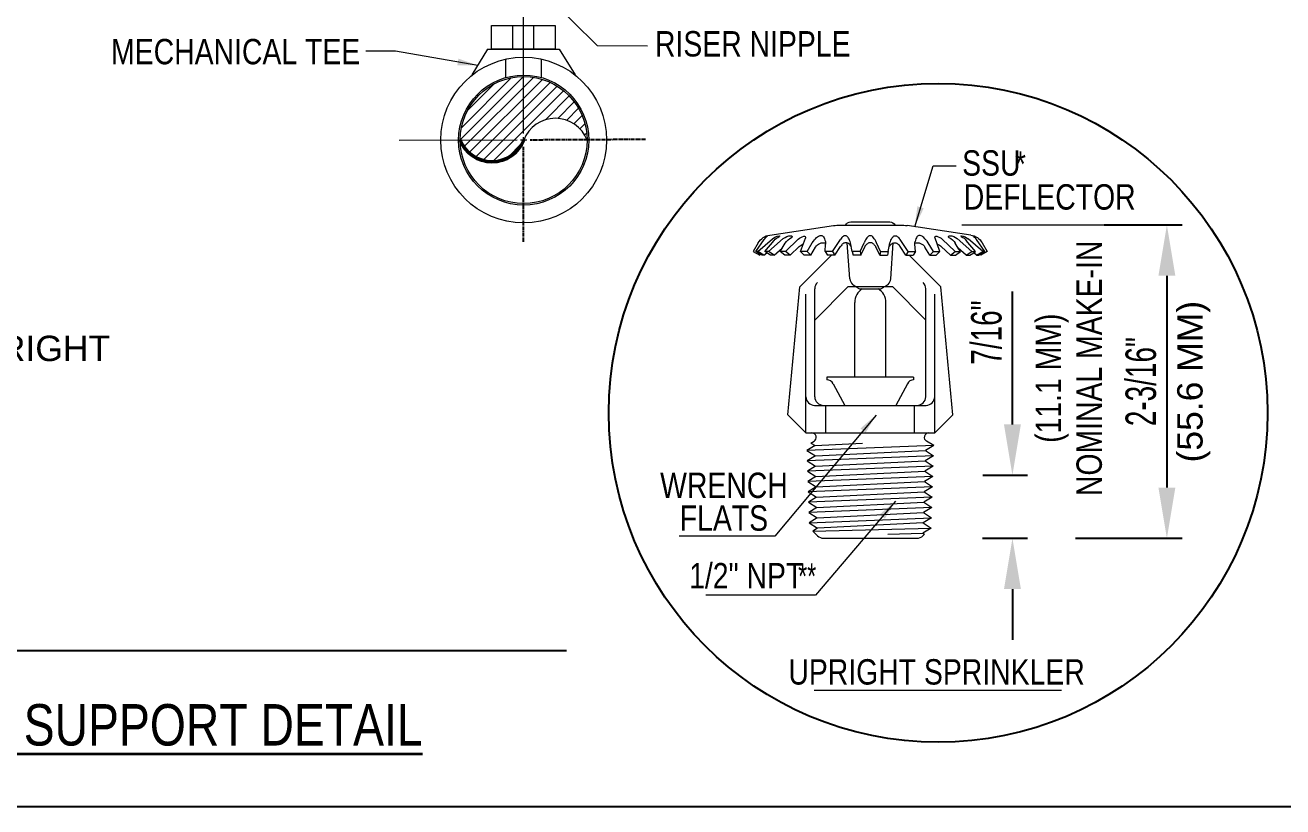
# Model space of a CAD drawing. Header units: millimetres. Extents: x 1706 to 249912, y -487248 to 27192.
# Drawn here: x 149020 to 161403, y -36495 to -28799 of the extents above; entities that cross this region are included whole.
import ezdxf
from ezdxf.enums import TextEntityAlignment as Align

# ---------------------------------------------------------------- set-up
doc = ezdxf.new("R2010")
doc.units = ezdxf.units.MM
doc.linetypes.add('CENTER', pattern=[50.79999999999998, 31.75, -6.349999999999998, 6.349999999999998, -6.349999999999998])
doc.linetypes.add('CENTER2', pattern=[1.125, 0.75, -0.125, 0.125, -0.125])
doc.layers.get('0').update_dxf_attribs({"color": 251})
doc.layers.get('Defpoints').update_dxf_attribs({"color": 251})
for name, color, linetype, lineweight in [('A-ANNO-CONS', 142, 'Continuous', 5), ('F-ANNO-DIMS', 3, 'Continuous', 9), ('F-ANNO-TEXT', 7, 'Continuous', 18), ('F-DEMO-PROT-SPRN', 34, 'Continuous', 50), ('F-LINE-PEN2', 1, 'Continuous', 18), ('Sprinkler Pipe', 11, 'Continuous', 35)]:
    doc.layers.add(name, color=color, linetype=linetype, lineweight=lineweight)
doc.layers.add('ACE-HVAC-TEXT', color=7, linetype='Continuous')
doc.styles.add('Arial', font='arial.ttf', dxfattribs={"height": 299.9999999999999})
doc.styles.add('BHD_STYLE', font='ARIALN.TTF', dxfattribs={"width": 0.8})
doc.styles.add('McD-FIRE-TEXT-02', font='arial.ttf', dxfattribs={"width": 0.8})
doc.styles.add('ROMANT', font='romant.shx', dxfattribs={"width": 0.75})
doc.dimstyles.new('ACE', dxfattribs={"dimtxt": 250, "dimasz": 200, "dimexe": 0.18, "dimexo": 0.0625, "dimgap": 50, "dimtad": 1, "dimdec": 0, "dimzin": 0, "dimdsep": 46, "dimtxsty": 'ROMANT', "dimcen": 0, "dimadec": 0, "dimazin": 0, "dimtfac": 1, "dimtdec": 0, "dimtofl": 0, "dimtmove": 0, "dimatfit": 3, "dimfxl": 1, "dimtolj": 1, "dimtzin": 0, "dimarcsym": 0})
doc.dimstyles.new('BHD_100', dxfattribs={"dimscale": 100, "dimtxt": 2.5, "dimasz": 2, "dimexe": 1.5, "dimexo": 1.5, "dimgap": 1, "dimtad": 1, "dimzin": 11, "dimdsep": 46, "dimtxsty": 'BHD_STYLE', "dimcen": 2.5, "dimdle": 2.5, "dimclrd": 256, "dimclre": 256, "dimadec": 4, "dimazin": 3, "dimtfac": 1, "dimtofl": 0, "dimtmove": 0, "dimatfit": 3, "dimfxl": 1, "dimfrac": 2, "dimtzin": 11, "dimlwd": -1, "dimlwe": -1, "dimarcsym": 0})

# ---------------------------------------------------------------- blocks, each defined once
blk = doc.blocks.new('*D102')
at = {"layer": 'ACE-HVAC-TEXT', "color": 0, "lineweight": -2, "transparency": 16777216}
for p, q in [((143973.6256298708, -28244.37755286659), (143973.6256298708, -28660.02523663844)), ((150233.3017115655, -28256.2328499913), (150233.3017115655, -28660.02523663844)), ((150033.3017115655, -28659.84523663844), (144173.6256298708, -28659.84523663844))]:
    blk.add_line(p, q, dxfattribs=at)
at = {"layer": 'ACE-HVAC-TEXT', "color": 0, "transparency": 16777216}
for points in [[(144173.6256298708, -28626.51190330511), (144173.6256298708, -28693.17856997178), (143973.6256298708, -28659.84523663844)], [(150033.3017115655, -28693.17856997178), (150033.3017115655, -28626.51190330511), (150233.3017115655, -28659.84523663844)]]:
    blk.add_solid(points, dxfattribs=at)
at = {"layer": 'Defpoints', "color": 0, "transparency": 16777216}
for p in [(143973.6256298708, -28244.31505286659), (150233.3017115655, -28256.1703499913), (143973.6256298708, -28659.84523663844)]:
    blk.add_point(p, dxfattribs=at)
at = {"layer": 'ACE-HVAC-TEXT', "color": 0, "transparency": 16777216, "insert": (147103.4636707181, -28484.84523663844), "char_height": 250, "attachment_point": 5, "style": 'ROMANT'}
blk.add_mtext('\\A1;MAX. 3600 MM', dxfattribs=at)
blk = doc.blocks.new('*D103')
at = {"color": 7, "transparency": 16777216}
for p, q in [((159643.9779730408, -30766.34517869109), (160411.2423513983, -30766.34517869109)), ((160261.2423513983, -31266.34517869109), (160261.2423513983, -33351.48309266812)), ((159362.3693962289, -33851.48309266812), (160411.2423513983, -33851.48309266812))]:
    blk.add_line(p, q, dxfattribs=at)
for points in [[(160344.5756847316, -31266.34517869109), (160177.9090180649, -31266.34517869109), (160261.2423513983, -30766.34517869109)], [(160177.9090180649, -33351.48309266812), (160344.5756847316, -33351.48309266812), (160261.2423513983, -33851.48309266812)]]:
    blk.add_solid(points, dxfattribs=at)
at = {"layer": 'Defpoints', "color": 0, "transparency": 16777216}
for p in [(159493.9779730408, -30766.34517869109), (159212.3693962289, -33851.48309266812), (160261.2423513983, -33851.48309266812)]:
    blk.add_point(p, dxfattribs=at)
at = {"color": 7, "lineweight": -2, "transparency": 16777216, "insert": (160006.1263895975, -32308.9141356796), "char_height": 300, "attachment_point": 5, "rotation": 90, "style": 'BHD_STYLE'}
blk.add_mtext('2-3/16"', dxfattribs=at)
blk = doc.blocks.new('*D104')
at = {"color": 7, "transparency": 16777216}
for p, q in [((158740.5586349624, -32729.47948097938), (158740.5586349624, -31422.27620676371)), ((158449.4675918767, -33229.47948097938), (158890.5586349624, -33229.47948097938)), ((158444.40419972, -33851.48309266812), (158890.5586349624, -33851.48309266812)), ((158740.5586349624, -34351.48309266812), (158740.5586349624, -34851.48309266812))]:
    blk.add_line(p, q, dxfattribs=at)
for points in [[(158657.225301629, -32729.47948097938), (158823.8919682957, -32729.47948097938), (158740.5586349624, -33229.47948097938)], [(158823.8919682957, -34351.48309266812), (158657.225301629, -34351.48309266812), (158740.5586349624, -33851.48309266812)]]:
    blk.add_solid(points, dxfattribs=at)
at = {"layer": 'Defpoints', "color": 0, "transparency": 16777216}
for p in [(158299.4675918767, -33229.47948097938), (158294.40419972, -33851.48309266812), (158740.5586349624, -33851.48309266812)]:
    blk.add_point(p, dxfattribs=at)
at = {"color": 7, "lineweight": -2, "transparency": 16777216, "insert": (158485.4426731615, -31825.87784387149), "char_height": 300, "attachment_point": 5, "rotation": 90, "style": 'BHD_STYLE'}
blk.add_mtext('7/16"', dxfattribs=at)

msp = doc.modelspace()

# ---------------------------------------------------------------- hatches: boundary and pattern name
at = {"layer": 'F-LINE-PEN2', "linetype": 'Continuous'}
h = msp.add_hatch(dxfattribs=at)
h.set_pattern_fill('ANSI31', color=256, scale=605.4811947843604, angle=180.0000000000007, style=0)
h.set_pattern_definition([(225.0000000000006, (407016.8158002632, 2555221.755015024), (53.51748233912001, -53.51748233911852), [])])
h.paths.add_polyline_path([(154553.5205514642, -29930.10125561839, 0.6857921000578062), (153928.5205524253, -29930.10125561839, -0.685792100057905), (153303.5205520584, -29930.10125561839, -1)])

# ---------------------------------------------------------------- linework, layer by layer
at = {"color": 8, "linetype": 'CENTER2', "ltscale": 50}
for p, q in [((155128.9262120823, -29924.64106153406), (153993.0144084586, -29930.10125615692)), ((153928.35265166, -30933.46682441037), (153928.35265166, -29994.59489442653))]:
    msp.add_line(p, q, dxfattribs=at)
at = {"lineweight": 18}
msp.add_line((158242.4724963444, -30766.34517869109), (160257.4956264446, -30766.34517869109), dxfattribs=at)
msp.add_line((159694.7866282562, -33851.48309266812), (159876.9622097226, -33851.48309266812))
at = {"color": 8, "linetype": 'Continuous'}
msp.add_line((154350.649171854, -34957.70513081865), (139873.2548036767, -34957.70513081865), dxfattribs=at)
at = {"color": 7}
msp.add_lwpolyline([(138359.5064569587, -23905.95554972615), (162458.0064569587, -23905.95554972615), (162458.0064569587, -36495.45554972615), (138359.5064569587, -36495.45554972615)], close=True, dxfattribs=at)
msp.add_circle((158009.0414491432, -32616.56903119606), 3243.370746678556)
at = {"layer": 'A-ANNO-CONS', "color": 8, "linetype": 'CENTER', "ltscale": 100}
for p, q in [((153928.35265166, -29865.6076176936), (153928.35265166, -27945.11349405872)), ((153864.0266946225, -29930.10125616693), (152703.9691874912, -29935.88724337367)), ((153958.406917934, -29930.10125615972), (153898.6341851471, -29930.10125616414)), ((153928.35265166, -29959.98715082381), (153928.35265166, -29900.21536129632))]:
    msp.add_line(p, q, dxfattribs=at)
at = {"layer": 'F-ANNO-TEXT', "color": 255, "lineweight": 18}
msp.add_line((156787.3291615701, -35346.97023969691), (159225.0449433873, -35346.97023969691), dxfattribs=at)
at = {"layer": 'F-DEMO-PROT-SPRN', "linetype": 'Continuous'}
msp.add_arc((153616.0205517994, -29809.41754333896), 334.9937438158204, 201.1159564679812, 338.8840435320187, dxfattribs=at)
at = {"layer": 'F-LINE-PEN2', "linetype": 'Continuous'}
for p, q in [((153612.7217276009, -29035.84997952625), (153612.7217280424, -28801.22789990262)), ((153612.7217280424, -28801.22789990262), (154238.3806079222, -28801.22789990262)), ((153821.3789643893, -29035.84997952625), (153821.3789639479, -28801.22789990262)), ((154030.0362002949, -29035.84997974674), (154030.0362007382, -28801.22790012381)), ((154238.3806079222, -28801.22789990262), (154238.3806074808, -29035.84997952625)), ((153573.6180477744, -29035.84997930506), (153417.2033280252, -29289.0389301501)), ((153573.6180477744, -29035.84997930506), (154277.4842873054, -29035.84997952625)), ((154238.3806074808, -29035.84997952625), (153612.7217276009, -29035.84997952625)), ((154277.4842873054, -29035.84997952625), (154433.8990074979, -29289.0389301501)), ((153749.5846080991, -29132.92955136264), (153749.5846080991, -29313.46719850984)), ((154101.5177278655, -29132.92955158383), (154101.5177278655, -29313.46719828935)), ((156351.5362367561, -30865.25531272416), (156977.5102922494, -30771.70286331174)), ((157011.3434716748, -30769.18862377352), (157670.5267996365, -30769.18862377352)), ((157147.936300716, -30734.91524541529), (157533.9339705972, -30734.91524541529)), ((158330.3340345552, -30865.25531272416), (157704.359979062, -30771.70286331174)), ((156238.1937076232, -30942.42749394255), (156189.339877444, -31027.04480996041)), ((156214.1850772413, -31027.04480996041), (156295.5946752155, -30910.20180766296)), ((156232.6238133112, -31027.04480996041), (156377.272155455, -30902.72261520952)), ((156303.8935966125, -31027.04480996041), (156395.1769451393, -30917.74174454052)), ((156339.6994764364, -31027.04480996041), (156484.9093047256, -30899.95630833518)), ((156453.8712007428, -31027.04480996041), (156503.9586251812, -30945.80969302997)), ((156631.766876672, -30906.88349054765), (156504.9633167299, -31027.04480996041)), ((156655.401736424, -31027.04480996041), (156703.2766825246, -30894.85719214508)), ((156718.8108005082, -31027.04480996041), (156770.5143698013, -30942.42749394255)), ((156896.7729814543, -31027.04480996041), (156901.0117402138, -30954.52460535255)), ((156968.8138893159, -31027.04480996041), (157048.1436160902, -30907.89928772289)), ((157139.8314294206, -31295.57581441349), (157114.413878, -30943.31003136688)), ((157163.9573164234, -31027.04480996041), (157147.5617635256, -30942.42749394255)), ((157240.4433123512, -31027.04480996041), (157279.6201421904, -30942.42749394255)), ((157441.4269589601, -31027.04480996041), (157402.250129121, -30942.42749394255)), ((157527.2839037242, -30978.68141873775), (157534.3085077876, -30942.42749394255)), ((157542.0388418926, -31295.57581441349), (157567.4563933132, -30943.31003136688)), ((157713.0563819973, -31027.04480996041), (157633.7266552212, -30907.89928772289)), ((157785.097289859, -31027.04480996041), (157780.8585310975, -30954.52460535255)), ((157963.059470805, -31027.04480996041), (157911.355901512, -30942.42749394255)), ((157999.4774267083, -30952.51960244786), (157978.5935887868, -30894.85719214508)), ((158026.4685348874, -31027.04480996041), (157999.4774267083, -30952.51960244786)), ((158050.1033946393, -30906.88349054765), (158176.9069545815, -31027.04480996041)), ((158207.9643636538, -30994.55118950864), (158177.9116461301, -30945.80969302997)), ((158342.170794875, -31027.04480996041), (158196.9609665858, -30899.95630833518)), ((158377.9766746989, -31027.04480996041), (158286.6933261721, -30917.74174454052)), ((158449.2464580002, -31027.04480996041), (158304.5981158564, -30902.72261520952)), ((158467.6851940701, -31027.04480996041), (158386.2755960958, -30910.20180766296)), ((158443.6765636863, -30942.42749394255), (158492.5303938674, -31027.04480996041)), ((156189.339877444, -31027.04480996041), (156252.1335171635, -31063.2987347556)), ((156258.0280001449, -31053.08919074817), (156214.1850772413, -31027.04480996041)), ((156232.6238133112, -31027.04480996041), (156214.1850772413, -31027.04480996041)), ((156293.653409016, -31063.2987347556), (156232.6238133112, -31027.04480996041)), ((156258.0280001449, -31053.08919074817), (156252.1335171635, -31063.2987347556)), ((156275.2146729442, -31063.2987347556), (156258.0280001449, -31053.08919074817)), ((156293.653409016, -31063.2987347556), (156275.2146729442, -31063.2987347556)), ((156293.653409016, -31063.2987347556), (156322.063743333, -31038.88065250439)), ((156339.6994764364, -31027.04480996041), (156303.8935966125, -31027.04480996041)), ((156322.0637433293, -31038.88065250742), (156303.8935966125, -31027.04480996041)), ((156359.5498906268, -31063.2987347556), (156322.0637433293, -31038.88065250742)), ((156395.3557704469, -31063.2987347556), (156339.6994764364, -31027.04480996041)), ((156395.3557704469, -31063.2987347556), (156359.5498906268, -31063.2987347556)), ((156395.3557704469, -31063.2987347556), (156473.9059076594, -30994.55118950864)), ((156500.9196515573, -31063.2987347556), (156453.8712007428, -31027.04480996041)), ((156504.9633167299, -31027.04480996041), (156453.8712007428, -31027.04480996041)), ((156552.0117675463, -31063.2987347556), (156500.9196515573, -31063.2987347556)), ((156552.0117675463, -31063.2987347556), (156504.9633167299, -31027.04480996041)), ((156641.3065335831, -30978.68141873775), (156552.0117675463, -31063.2987347556)), ((156646.0873712624, -31376.23876465729), (156959.027401161, -31063.2987347556)), ((156691.1080590939, -31063.2987347556), (156655.401736424, -31027.04480996041)), ((156718.8108005082, -31027.04480996041), (156655.401736424, -31027.04480996041)), ((156754.5171231782, -31063.2987347556), (156691.1080590939, -31063.2987347556)), ((156754.5171231782, -31063.2987347556), (156718.8108005082, -31027.04480996041)), ((156754.5171231782, -31063.2987347556), (156802.5210229593, -30984.73624451726)), ((156896.7729814543, -31027.04480996041), (156919.0620542938, -31063.2987347556)), ((156968.8138893159, -31027.04480996041), (156896.7729814543, -31027.04480996041)), ((156991.1029621536, -31063.2987347556), (156919.0620542938, -31063.2987347556)), ((156968.8138893159, -31027.04480996041), (156991.1029621536, -31063.2987347556)), ((156991.1029621536, -31063.2987347556), (157047.4430447171, -30978.68141873775)), ((157163.9573164234, -31027.04480996041), (157171.533779536, -31063.2987347556)), ((157240.4433123512, -31027.04480996041), (157163.9573164234, -31027.04480996041)), ((157248.0197754639, -31063.2987347556), (157171.533779536, -31063.2987347556)), ((157240.4433123512, -31027.04480996041), (157248.0197754639, -31063.2987347556)), ((157248.0197754639, -31063.2987347556), (157286.0772768172, -30981.09903579915)), ((157433.8504958475, -31063.2987347556), (157395.7929944961, -30981.09903579915)), ((157441.4269589601, -31027.04480996041), (157433.8504958475, -31063.2987347556)), ((157433.8504958475, -31063.2987347556), (157510.3364917753, -31063.2987347556)), ((157441.4269589601, -31027.04480996041), (157517.912954888, -31027.04480996041)), ((157517.912954888, -31027.04480996041), (157510.3364917753, -31063.2987347556)), ((157517.912954888, -31027.04480996041), (157527.2839037242, -30978.68141873775)), ((157690.7673091578, -31063.2987347556), (157634.4272265943, -30978.68141873775)), ((157713.0563819973, -31027.04480996041), (157690.7673091578, -31063.2987347556)), ((157690.7673091578, -31063.2987347556), (157762.8082170176, -31063.2987347556)), ((157713.0563819973, -31027.04480996041), (157785.097289859, -31027.04480996041)), ((158035.782900049, -31376.23876465729), (157722.8428701503, -31063.2987347556)), ((157785.097289859, -31027.04480996041), (157762.8082170176, -31063.2987347556)), ((157927.353148135, -31063.2987347556), (157879.349248354, -30984.73624451726)), ((157927.353148135, -31063.2987347556), (157963.059470805, -31027.04480996041)), ((157927.353148135, -31063.2987347556), (157990.7622122174, -31063.2987347556)), ((157963.059470805, -31027.04480996041), (158026.4685348874, -31027.04480996041)), ((157990.7622122174, -31063.2987347556), (158026.4685348874, -31027.04480996041)), ((158040.5637377283, -30978.68141873775), (158129.8585037651, -31063.2987347556)), ((158129.8585037651, -31063.2987347556), (158176.9069545815, -31027.04480996041)), ((158129.8585037651, -31063.2987347556), (158180.950619754, -31063.2987347556)), ((158176.9069545815, -31027.04480996041), (158227.9990705705, -31027.04480996041)), ((158180.950619754, -31063.2987347556), (158227.9990705705, -31027.04480996041)), ((158286.5145008626, -31063.2987347556), (158207.9643636519, -30994.55118950864)), ((158227.9990705705, -31027.04480996041), (158207.9643636538, -30994.55118950864)), ((158286.5145008626, -31063.2987347556), (158342.170794875, -31027.04480996041)), ((158286.5145008626, -31063.2987347556), (158322.3203806846, -31063.2987347556)), ((158322.3203806846, -31063.2987347556), (158359.8065279821, -31038.88065250742)), ((158342.170794875, -31027.04480996041), (158377.9766746989, -31027.04480996041)), ((158359.8065279821, -31038.88065250742), (158377.9766746989, -31027.04480996041)), ((158388.2168622973, -31063.2987347556), (158359.8065279821, -31038.88065250439)), ((158388.2168622973, -31063.2987347556), (158449.2464580002, -31027.04480996041)), ((158388.2168622973, -31063.2987347556), (158406.6555983672, -31063.2987347556)), ((158406.6555983672, -31063.2987347556), (158423.8422711665, -31053.08919074817)), ((158423.8422711665, -31053.08919074817), (158467.6851940701, -31027.04480996041)), ((158423.8422711665, -31053.08919074817), (158429.7367541479, -31063.2987347556)), ((158492.5303938674, -31027.04480996041), (158429.7367541479, -31063.2987347556)), ((158449.2464580002, -31027.04480996041), (158467.6851940701, -31027.04480996041)), ((156529.1315647425, -32635.9103201112), (156646.0873712624, -31376.23876465729)), ((156706.8468823681, -32813.62563773675), (156706.8468823681, -31446.16950801143)), ((156794.9936799096, -31701.83861067065), (157123.4115868813, -31373.42070369853)), ((156794.9936799096, -32456.77327994432), (156794.9936799096, -31393.35651597648)), ((157123.4115868813, -31373.42070369853), (157558.4586844301, -31373.42070369853)), ((157205.8714942621, -31379.11313831143), (157205.8714942621, -31373.42070369853)), ((157205.8714942621, -31379.11313831143), (157235.4214423659, -31396.17380880157)), ((157235.4214423659, -31396.17380880157), (157446.4488289474, -31396.17380880157)), ((157446.4488289474, -31396.17380880157), (157475.9987770492, -31379.11313831143)), ((157475.9987770492, -31379.11313831143), (157475.9987770492, -31373.42070369853)), ((157886.8765914018, -31701.83861067065), (157558.4586844301, -31373.42070369853)), ((157886.8765914018, -32456.77327994432), (157886.8765914018, -31393.35651597648)), ((157975.0233889433, -32813.62563773675), (157975.0233889433, -31446.16950801143)), ((158152.7387065688, -32635.9103201112), (158035.782900049, -31376.23876465729)), ((157187.3891012283, -32263.42727936653), (157187.3891012283, -31528.31754631491)), ((157494.4811700849, -32263.42727936653), (157494.4811700849, -31528.31754631491)), ((156914.4183733562, -32263.42727936653), (156914.4183733562, -32291.86503664532)), ((157767.4518979552, -32263.42727936653), (156914.4183733562, -32263.42727936653)), ((157767.4518979552, -32263.42727936653), (157767.4518979552, -32291.86503664532)), ((156975.9011200393, -32329.56667707779), (157088.8946676092, -32542.07663240389)), ((157705.9691512721, -32329.56667707779), (157592.9756037021, -32542.07663240389)), ((156792.1502348284, -32542.07663240389), (157889.720036483, -32542.07663240389)), ((156904.4663155662, -32813.62563773675), (156904.4663155662, -32542.07663240389)), ((157777.4039557452, -32813.62563773675), (157777.4039557452, -32542.07663240389)), ((156706.8468823681, -32813.62563773675), (156529.1315647425, -32635.9103201112)), ((157975.0233889433, -32813.62563773675), (158152.7387065688, -32635.9103201112)), ((156706.8468823681, -32813.62563773675), (157975.0233889433, -32813.62563773675)), ((157966.3967999431, -32937.26415787905), (156717.4388688399, -32988.29440705886)), ((156796.9635271138, -32937.51860202325), (156717.4388688399, -32988.29440705886)), ((156757.2755524373, -32913.1297151203), (156787.1742059371, -32895.86771947367)), ((156757.2755524373, -32913.1297151203), (156796.9635271138, -32937.51860202325)), ((156796.9635271138, -32937.51860202325), (157265.8587890739, -32915.54059786501)), ((157966.3967999431, -32937.26415787905), (157883.3554030439, -32988.29440705886)), ((157966.3967999431, -32937.26415787905), (157894.6960653762, -32895.86771947367)), ((156717.4388688399, -32988.29440705886), (156800.0662094193, -33039.07021209609)), ((156800.0662094193, -33039.07021209609), (156720.5415511454, -33089.8460171317)), ((157962.8800613178, -33039.07021209609), (156720.5415511454, -33089.8460171317)), ((156800.0662094193, -33039.07021209609), (157883.3554030439, -32988.29440705886)), ((157962.8800613178, -33039.07021209609), (157880.2527207403, -33089.8460171317)), ((157883.3554030439, -32988.29440705886), (157962.8800613178, -33039.07021209609)), ((156720.5415511454, -33089.8460171317), (156803.1688917248, -33140.62182216661)), ((156803.1688917248, -33140.62182216661), (156723.6442334527, -33191.39762720151)), ((157959.7773790142, -33140.62182216661), (156723.6442334527, -33191.39762720151)), ((156803.1688917248, -33140.62182216661), (157880.2527207403, -33089.8460171317)), ((157959.7773790142, -33140.62182216661), (157877.1500384348, -33191.39762720151)), ((157880.2527207403, -33089.8460171317), (157959.7773790142, -33140.62182216661)), ((156723.6442334527, -33191.39762720151), (156806.2715740303, -33242.17343223945)), ((156806.2715740303, -33242.17343223945), (156726.7469157564, -33292.94923727436)), ((157956.6746967087, -33242.17343223945), (156726.7469157564, -33292.94923727436)), ((156726.7469157564, -33292.94923727436), (156809.3742563339, -33343.72504230926)), ((156806.2715740303, -33242.17343223945), (157877.1500384348, -33191.39762720151)), ((156809.3742563339, -33343.72504230926), (157874.0473561293, -33292.94923727436)), ((157956.6746967087, -33242.17343223945), (157874.0473561293, -33292.94923727436)), ((157874.0473561293, -33292.94923727436), (157953.5720144032, -33343.72504230926)), ((157877.1500384348, -33191.39762720151), (157956.6746967087, -33242.17343223945)), ((156809.3742563339, -33343.72504230926), (156729.84959806, -33394.5008473472)), ((157953.5720144032, -33343.72504230926), (156729.84959806, -33394.5008473472)), ((156729.84959806, -33394.5008473472), (156812.4769386394, -33445.2766523821)), ((156812.4769386394, -33445.2766523821), (157870.9446738238, -33394.5008473472)), ((157953.5720144032, -33343.72504230926), (157870.9446738238, -33394.5008473472)), ((157870.9446738238, -33394.5008473472), (157950.4693320958, -33445.2766523821)), ((156812.4769386394, -33445.2766523821), (156732.9522803637, -33496.05245741701)), ((157950.4693320958, -33445.2766523821), (156732.9522803637, -33496.05245741701)), ((156732.9522803637, -33496.05245741701), (156815.5796209449, -33546.82826245262)), ((156815.5796209449, -33546.82826245262), (156736.054962671, -33597.60406748985)), ((157947.3666497922, -33546.82826245262), (156736.054962671, -33597.60406748985)), ((156815.5796209449, -33546.82826245262), (157867.8419915183, -33496.05245741701)), ((157947.3666497922, -33546.82826245262), (157864.7393092128, -33597.60406748985)), ((157950.4693320958, -33445.2766523821), (157867.8419915183, -33496.05245741701)), ((157867.8419915183, -33496.05245741701), (157947.3666497922, -33546.82826245262)), ((156736.054962671, -33597.60406748985), (156818.6823032523, -33648.37987252546)), ((156818.6823032523, -33648.37987252546), (156739.1576449784, -33699.15567756037)), ((156739.1576449784, -33699.15567756037), (157944.2639674885, -33648.37987252546)), ((156818.6823032523, -33648.37987252546), (157864.7393092128, -33597.60406748985)), ((157944.2639674885, -33648.37987252546), (157861.6366269091, -33699.15567756037)), ((157864.7393092128, -33597.60406748985), (157944.2639674885, -33648.37987252546)), ((156739.1576449784, -33699.15567756037), (156821.7849855559, -33749.9314825983)), ((156821.7849855559, -33749.9314825983), (156775.0579236565, -33779.76630661741)), ((156775.0579236565, -33779.76630661741), (157941.161285183, -33749.9314825983)), ((156775.0579236565, -33779.76630661741), (156821.7899362283, -33826.49831918918)), ((157861.6366269091, -33699.15567756037), (156821.7849855559, -33749.9314825983)), ((157514.2424958671, -33809.51600487402), (157858.5339446036, -33800.70728763321)), ((157941.161285183, -33749.9314825983), (157858.5339446036, -33800.70728763321)), ((157858.5339446036, -33800.70728763321), (157875.2184527802, -33811.36020149209)), ((157861.6366269091, -33699.15567756037), (157941.161285183, -33749.9314825983)), ((156882.108515211, -33851.48309266812), (157799.7617561003, -33851.48309266812)), ((157875.2184527802, -33811.36020149209), (157860.0803350831, -33826.49831918918))]:
    msp.add_line(p, q, dxfattribs=at)
for points in [[(156770.5143698013, -30942.42749394255, 0), (156781.8820965464, -30926.81855359056, 0), (156792.771632197, -30913.05499790551, 0), (156803.1829767587, -30901.13682688761, 0), (156813.1161302259, -30891.064040542, 0), (156822.5710926062, -30882.83663885819, 0), (156831.5478638919, -30876.45462184667, 0), (156840.0464440888, -30871.91798950231, 0), (156848.0668331912, -30869.22674182442, 0), (156855.6090312047, -30868.38087881415, 0), (156862.6730381238, -30869.38040047337, 0), (156869.2588539539, -30872.22530679719, 0), (156875.3664786933, -30876.91559779353, 0), (156880.9959123383, -30883.451273454, 0), (156886.1471548943, -30891.83233378443, 0), (156890.8202063596, -30902.05877878109, 0), (156895.0150667304, -30914.13060844794, 0), (156898.7317360124, -30928.04782277963, 0)], [(157154.5863675853, -30978.68141873775, 0), (157148.0330101723, -30970.21317843476, 0), (157141.5110038841, -30962.8034681672, 0), (157135.0203487208, -30956.4522879388, 0), (157128.5610446843, -30951.15963774815, 0), (157122.1330917763, -30946.92551759665, 0), (157115.7364899932, -30943.74992748362, 0), (157109.3712393368, -30941.6328674067, 0), (157103.0373398034, -30940.57433736755, 0), (157096.7347914005, -30940.57433736755, 0), (157090.4635941206, -30941.6328674067, 0), (157084.2237479711, -30943.74992748362, 0), (157078.0152529484, -30946.92551759665, 0), (157071.8381090468, -30951.15963774815, 0), (157065.6923162738, -30956.4522879388, 0), (157059.5778746313, -30962.8034681672, 0), (157053.4947841099, -30970.21317843476, 0), (157047.4430447171, -30978.68141873775, 0)], [(157147.5617635256, -30942.42749394255, 0), (157142.6405603035, -30928.82597953442, 0), (157137.6034896529, -30916.67077362363, 0), (157132.4505515756, -30905.96187620994, 0), (157127.1817460699, -30896.69928728987, 0), (157121.7970731357, -30888.8830068704, 0), (157116.2965327731, -30882.51303494477, 0), (157110.6801249838, -30877.58937151602, 0), (157104.947849766, -30874.11201658763, 0), (157099.0997071216, -30872.08097015333, 0), (157093.1356970487, -30871.49623221636, 0), (157087.0558195437, -30872.35780277557, 0), (157080.8600746138, -30874.66568183305, 0), (157074.5484622574, -30878.41986938671, 0), (157068.1209824706, -30883.6203654377, 0), (157061.5776352572, -30890.26716998348, 0), (157054.9184206153, -30898.36028302892, 0), (157048.1433385449, -30907.89970456844, 0)], [(157402.250129121, -30942.42749394255, 0), (157395.0366004786, -30926.78817411012, 0), (157387.8230718361, -30913.10376925615, 0), (157380.6095431919, -30901.37427938392, 0), (157373.3960145494, -30891.5997044876, 0), (157366.182485907, -30883.78004457278, 0), (157358.9689572627, -30877.91529963666, 0), (157351.7554286203, -30874.00546967622, 0), (157344.5418999778, -30872.05055469752, 0), (157337.3283713335, -30872.05055469752, 0), (157330.1148426911, -30874.00546967622, 0), (157322.9013140487, -30877.91529963666, 0), (157315.6877854044, -30883.78004457278, 0), (157308.474256762, -30891.5997044876, 0), (157301.2607281195, -30901.37427938392, 0), (157294.0471994752, -30913.10376925615, 0), (157286.8336708328, -30926.78817411012, 0), (157279.6201421904, -30942.42749394255, 0)], [(157392.9933807036, -30976.33152679785, 0), (157386.8688812765, -30968.39823168342, 0), (157380.7443818474, -30961.45659846312, 0), (157374.6198824203, -30955.50662713067, 0), (157368.495382995, -30950.54831769026, 0), (157362.370883566, -30946.58167014073, 0), (157356.2463841388, -30943.60668448207, 0), (157350.1218847135, -30941.62336071243, 0), (157343.9973852845, -30940.63169883669, 0), (157337.8728858574, -30940.63169885275, 0), (157331.7483864302, -30941.62336075387, 0), (157325.6238870049, -30943.60668454983, 0), (157319.4993875759, -30946.58167023596, 0), (157313.3748881487, -30950.5483178139, 0), (157307.2503887216, -30955.50662728364, 0), (157301.1258892926, -30961.45659864123, 0), (157295.0013898673, -30968.39823189017, 0), (157288.8768904401, -30976.33152703068, 0)], [(157527.2839037279, -30978.68141873775, 0), (157533.8372611409, -30970.21317843476, 0), (157540.359267431, -30962.8034681672, 0), (157546.8499225924, -30956.4522879388, 0), (157553.3092266271, -30951.15963774815, 0), (157559.7371795351, -30946.92551759665, 0), (157566.1337813182, -30943.74992748362, 0), (157572.4990319746, -30941.6328674067, 0), (157578.832931508, -30940.57433736755, 0), (157585.1354799109, -30940.57433736755, 0), (157591.4066771889, -30941.6328674067, 0), (157597.6465233403, -30943.74992748362, 0), (157603.8550183648, -30946.92551759665, 0), (157610.0321622646, -30951.15963774815, 0), (157616.1779550376, -30956.4522879388, 0), (157622.2923966801, -30962.8034681672, 0), (157628.3754872015, -30970.21317843476, 0), (157634.4272265943, -30978.68141873775, 0)], [(157534.3085077876, -30942.42749394255, 0), (157539.2297110098, -30928.82597953442, 0), (157544.2667816585, -30916.67077362363, 0), (157549.4197197357, -30905.96187620994, 0), (157554.6885252415, -30896.69928728987, 0), (157560.0731981775, -30888.8830068704, 0), (157565.5737385383, -30882.51303494477, 0), (157571.1901463276, -30877.58937151602, 0), (157576.9224215454, -30874.11201658763, 0), (157582.7705641916, -30872.08097015333, 0), (157588.7345742664, -30871.49623221636, 0), (157594.8144517677, -30872.35780277557, 0), (157601.0101966975, -30874.66568183305, 0), (157607.321809054, -30878.41986938671, 0), (157613.7492888408, -30883.6203654377, 0), (157620.2926360561, -30890.26716998348, 0), (157626.9518506961, -30898.36028302892, 0), (157633.7269327665, -30907.89970456844, 0)], [(157911.355901512, -30942.42749394255, 0), (157899.9881747687, -30926.81855359056, 0), (157889.0986391144, -30913.05499790551, 0), (157878.6872945527, -30901.13682688761, 0), (157868.7541410854, -30891.064040542, 0), (157859.2991787052, -30882.83663885819, 0), (157850.3224074194, -30876.45462184667, 0), (157841.8238272226, -30871.91798950231, 0), (157833.8034381202, -30869.22674182442, 0), (157826.2612401085, -30868.38087881415, 0), (157819.1972331876, -30869.38040047337, 0), (157812.6114173575, -30872.22530679719, 0), (157806.5037926181, -30876.91559779353, 0), (157800.8743589731, -30883.451273454, 0), (157795.7231164189, -30891.83233378443, 0), (157791.0500649536, -30902.05877878109, 0), (157786.8552045809, -30914.13060844794, 0), (157783.138535299, -30928.04782277963, 0)]]:
    msp.add_polyline3d(points, dxfattribs=at)
for radius in [816.2698624544867, 640.4417102431596, 624.9999996580151]:
    msp.add_circle((153928.5205515405, -29930.10125606006), radius, dxfattribs=at)
for centre, radius, start, end in [((154241.0205521645, -30050.78496833879), 334.9937438158204, 21.11595646798131, 158.8840435320187), ((157311.8803504059, -30993.045557754), 28.43445082006583, 143.9983060941301, 155.156413962204), ((157369.9899209054, -30993.045557754), 28.43445082006583, 24.843586037796, 36.00169390586991), ((157223.4955531551, -31289.53907378099), 83.88162991919417, 184.1269945276358, 270), ((157458.3747181582, -31289.53907378099), 83.88162991919417, 270, 355.8730054723641), ((156880.2970323699, -31393.35651597672), 85.30335246019746, 134.9999999295476, 180), ((157340.9351356557, -31528.31754631491), 153.5460344283555, 120.6145019664504, 180), ((157340.9351356557, -31528.31754631491), 153.5460344283555, 0, 59.38549803354958), ((157801.5732389415, -31393.35651597672), 85.30335246019746, 0, 45.00000007045239), ((156913.1357952772, -32362.93959223724), 71.08612705016456, 28.00000008406055, 88.96617951192623), ((157768.734476036, -32362.93959223724), 71.08612705016456, 91.03382048807379, 151.9999999159395), ((156792.1502348284, -32456.77327994432), 85.30335246019746, 180, 270), ((156880.2970323699, -32456.77327994432), 85.30335246019746, 180, 270), ((157801.5732389415, -32456.77327994432), 85.30335246019746, 270, 0), ((157889.720036483, -32456.77327994432), 85.30335246019746, 270, 0), ((156765.1375065489, -32857.69903650589), 44.07339877110203, 300.0000000000624, 90), ((157916.7327647625, -32857.69903650589), 44.07339877110203, 90, 239.9999999999376), ((156882.108515211, -33766.17974020645), 85.30335246019746, 225.0000000704524, 270), ((157799.7617561003, -33766.17974020645), 85.30335246019746, 270, 314.9999999295476)]:
    msp.add_arc(centre, radius, start, end, dxfattribs=at)
at = {"layer": 'F-LINE-PEN2', "linetype": 'Continuous', "extrusion": (0, 0, -1)}
for centre, radius, start, end in [((-157011.3434716748, -30998.08595287486), 228.8973291015299, 81.5000000383271, 90), ((-157147.936300716, -30789.29613260867), 54.38088719337588, 21.7003992355365, 90), ((-157533.9339705972, -30789.29613260867), 54.38088719337588, 90, 158.2996007644635), ((-157670.5267996384, -30998.08595287486), 228.8973291015299, 90, 98.49999996167288), ((-156374.862217602, -31021.33309496951), 157.8112020513653, 30.00000006583779, 81.5000000383271), ((-156400.5798866382, -30983.34956736967), 127.9550286902962, 34.86660309264381, 53.30521437004507), ((-156321.5714205286, -30877.33144346287), 4.265167623009874, 69.69196156486356, 233.3052143700451), ((-156460.6747857375, -30999.76121901639), 127.9550286902962, 49.32163713346326, 82.09555970387616), ((-156493.3874088085, -30999.76121901639), 127.9550286902962, 39.86660316619636, 67.91021018855363), ((-156443.6647943413, -30877.24655898067), 4.265167623009874, 82.09555970387616, 247.9102101885536), ((-156559.8161537094, -30985.54399360681), 113.7378032802633, 48.80739323992774, 90), ((-156624.9765406275, -31020.42613878392), 142.1722541003291, 31.65688554694497, 65.69109570605468), ((-156562.3536557505, -30881.7892729874), 9.952057787023039, 91.40098856316806, 245.6910957060547), ((-156719.7794719177, -30999.76121901639), 127.9550286902962, 46.54062644635013, 74.77416429283275), ((-156729.3191288287, -31071.55914720718), 127.9550286902962, 46.54062644635013, 68.4852679264802), ((-156689.9091613913, -30890.01582073409), 14.21722541003291, 74.77416429283275, 199.9090806148066), ((-156881.3773817333, -31032.91970627347), 92.41196516521393, 31.42610811918022, 102.2201848412832), ((-156808.7572264547, -30949.13238906686), 92.41196516521393, 166.811326674224, 183.3451193356256), ((-157873.1130448586, -30949.13238906686), 92.41196516521393, 356.6549048233556, 13.18866863947871), ((-157800.4928895781, -31032.91970627347), 92.41196516521393, 77.77981515871683, 148.5738918808198), ((-157991.9611099201, -30890.01582073409), 14.21722541003291, 340.0909193851934, 105.2258357071672), ((-157962.0907993937, -30999.76121901639), 127.9550286902962, 105.2258357071672, 133.4593735536499), ((-157952.5511424827, -31071.55914720718), 127.9550286902962, 111.5147320735198, 133.4593735536499), ((-158119.5166155609, -30881.7892729874), 9.952057787023039, 294.3089042939453, 88.59901143683194), ((-158056.8937306857, -31020.42613878392), 142.1722541003291, 114.3089042939453, 148.3431144530551), ((-158122.0541176038, -30985.54399360681), 113.7378032802633, 90, 131.1926067600723), ((-158238.2054769701, -30877.24655898067), 4.265167623009874, 292.0897898114464, 97.90444029612387), ((-158188.4828625029, -30999.76121901639), 127.9550286902962, 112.0897898114464, 140.1333968338036), ((-158221.1954855757, -30999.76121901639), 127.9550286902962, 97.90444029612387, 130.6783628665368), ((-158307.0080537113, -31021.33309496951), 157.8112020513653, 98.49999996167288, 149.9999999341622), ((-158360.2988507828, -30877.33144346287), 4.265167623009874, 306.6947856299549, 110.3080384351365), ((-158281.290384675, -30983.34956736967), 127.9550286902962, 126.6947856299549, 145.1333969073562)]:
    msp.add_arc(centre, radius, start, end, dxfattribs=at)

# ---------------------------------------------------------------- texts
at = {"layer": 'Sprinkler Pipe', "color": 0, "style": 'McD-FIRE-TEXT-02', "width": 0.8}
for s, height, p in [('MECHANICAL TEE', 250, (149866.6632880705, -29184.10726143897)), ('RISER NIPPLE', 250, (155221.2205214786, -29107.35515586764)), ('%%UPIPE SUPPORT DETAIL', 408.072846352072, (147840.1438437576, -35891.82561914425))]:
    msp.add_text(s, height=height, dxfattribs=at).set_placement(p)
at = {"layer": 'Sprinkler Pipe', "style": 'McD-FIRE-TEXT-02', "width": 0.8}
for s, p in [('SSU', (158533.1012215266, -30155.67427436484)), ('DEFLECTOR', (159107.7415511707, -30489.74752794637)), ('WRENCH', (155900.492527763, -33329.53727675031)), ('FLATS', (155900.492527763, -33651.80973429105)), ('1/2" NPT', (156119.3512408981, -34214.58141797723))]:
    msp.add_text(s, height=250, dxfattribs=at).set_placement(p, align=Align.MIDDLE)
at = {"layer": 'Sprinkler Pipe', "width": 0.8}
for s, style, p in [('*', 'McD-FIRE-TEXT-02', (158819.1939125644, -30290.33529352595)), ('**', 'BHD_STYLE', (156719.820149778, -34349.24243713857)), ('UPRIGHT SPRINKLER', 'McD-FIRE-TEXT-02', (157993.591692059, -35291.40640269651))]:
    msp.add_text(s, height=250, dxfattribs=dict(at, style=style)).set_placement(p, align=Align.CENTER)
at = {"layer": 'Sprinkler Pipe', "color": 7, "lineweight": -2, "char_height": 250, "attachment_point": 5, "rotation": 90}
for s, insert, style in [('NOMINAL MAKE-IN', (159497.6136421921, -32177.94331746071), 'McD-FIRE-TEXT-02'), ('(55.6 MM)', (160525.3756799946, -32308.91413567949), 'Arial'), ('(11.1 MM)', (159130.90531857, -32274.89668448374), 'McD-FIRE-TEXT-02')]:
    msp.add_mtext(s, dxfattribs=dict(at, insert=insert, style=style))
at = {"layer": 'Sprinkler Pipe', "color": 0, "insert": (144037.0439920319, -31856.26814949943, -2.448359737172723e-09), "char_height": 250, "width": 6784.979730200852, "attachment_point": 1, "style": 'ROMANT'}
msp.add_mtext('{\\fArial|b0|i0|c0|p34;\\W1;FROM TRUE CEILING TO UPRIGHT SPRINKLER DISTANCE\\PMINIMUM-75 mm \\PMAXIMUM-300 mm\\PPREFERRED-150 mm }', dxfattribs=at)

# ---------------------------------------------------------------- dimensions: what is measured, and where the dimension line sits
at = {"lineweight": -2}
dim = msp.add_linear_dim(base=(160261.2423513983, -33851.48309266812), p1=(159493.9779730408, -30766.34517869109), p2=(159212.3693962289, -33851.48309266812), angle=90, text='2-3/16"', dimstyle='BHD_100', override={"dimtxt": 3, "dimasz": 5, "dimclrd": 7, "dimclre": 7, "dimclrt": 7}, dxfattribs=at)
dim.commit()
dim.dimension.update_dxf_attribs({"geometry": '*D103', "text_midpoint": (160006.1263895975, -32308.9141356796)})
dim = msp.add_linear_dim(base=(158740.5586349624, -33851.48309266812), p1=(158299.4675918767, -33229.47948097938), p2=(158294.40419972, -33851.48309266812), angle=90, text='7/16"', dimstyle='BHD_100', override={"dimtxt": 3, "dimasz": 5, "dimclrd": 7, "dimclre": 7, "dimclrt": 7}, dxfattribs=at)
dim.commit()
dim.dimension.update_dxf_attribs({"geometry": '*D104', "text_midpoint": (158740.5586349624, -31825.87784387149), "dimtype": 160})
at = {"layer": 'ACE-HVAC-TEXT'}
dim = msp.add_linear_dim(base=(143973.6256298708, -28659.84523663844), p1=(150233.3017115655, -28256.1703499913), p2=(143973.6256298708, -28244.31505286659), text='MAX. 3600 MM', dimstyle='ACE', dxfattribs=at)
dim.commit()
dim.dimension.update_dxf_attribs({"geometry": '*D102', "text_midpoint": (147103.4636707181, -28484.84523663844)})

# ---------------------------------------------------------------- leaders
at = {"layer": 'F-ANNO-DIMS', "lineweight": 18}
for points in [[(154095.9064042183, -28449.18741959112), (154653.2336667298, -28999.92964940087), (155149.0548939953, -29001.53523712966)], [(153478.2881445909, -29195.31496451225), (152665.5207840005, -29053.7126756598), (152373.9173496353, -29053.7126756598)], [(157778.2017151812, -30783.44021468947), (157959.8521133108, -30183.26869890688), (158188.2516130997, -30183.26869890688)]]:
    msp.add_leader(points, dimstyle='BHD_100', override={"dimclrd": 255}, dxfattribs=at)
at = {"layer": 'F-ANNO-DIMS', "lineweight": -2}
for points in [[(157398.0343596699, -32637.21699944756), (156400.7091600975, -33829.58851980942), (155459.3080281956, -33829.58851980942)], [(157588.9362412995, -33484.53278193239), (156802.4159680518, -34411.38525133498), (155722.4178448642, -34411.38525133498)]]:
    msp.add_leader(points, dimstyle='BHD_100', override={"dimclrd": 255}, dxfattribs=at)

doc.saveas('drawing.dxf')
